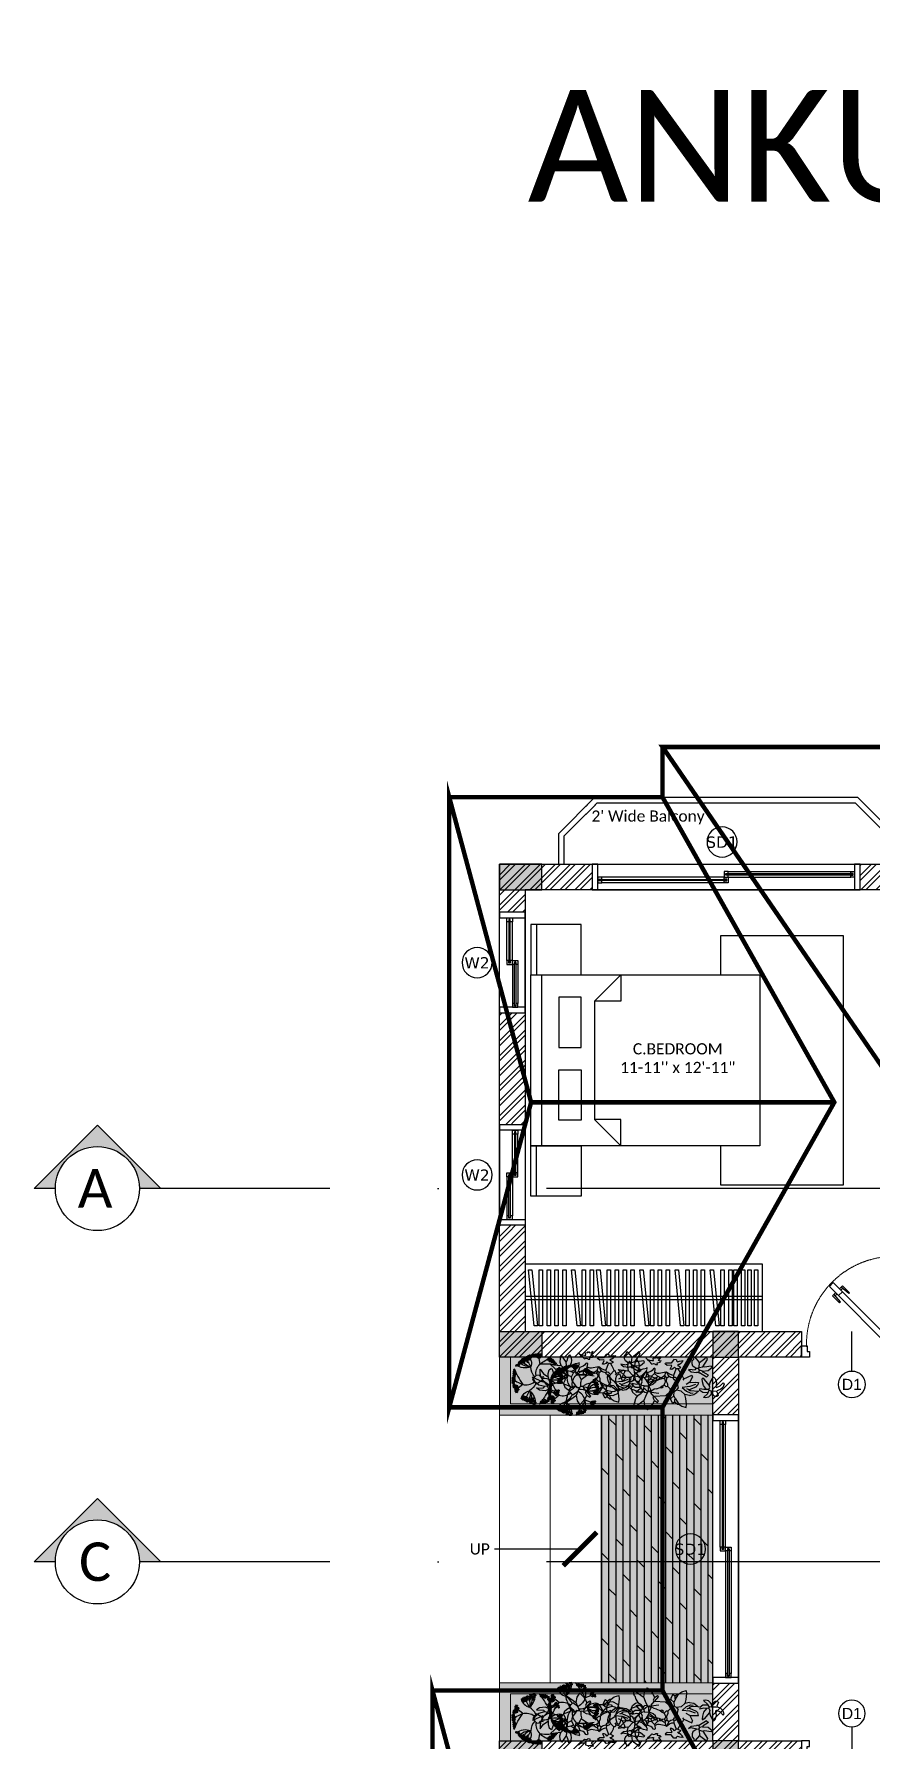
# Model space of a CAD drawing. Header units: millimetres. Extents: x -4167 to 87328, y -21481 to 19784.
# Drawn here: x -4167 to 3334, y 4510 to 19784 of the extents above; entities that cross this region are included whole.
import ezdxf
from ezdxf.enums import TextEntityAlignment as Align

# ---------------------------------------------------------------- set-up
doc = ezdxf.new("R2010")
doc.units = ezdxf.units.MM
doc.header["$LTSCALE"] = 150
doc.linetypes.add('ACAD_ISO10W100', pattern=[18, 12, -3, 0, -3])
doc.linetypes.add('DASHED', pattern=[19.05, 12.7, -6.35])
for name, color, linetype in [('ad-Arrow', 32, 'Continuous'), ('ad-Column', 3, 'Continuous'), ('ad-Column Hatch', 125, 'Continuous'), ('ad-Door', 11, 'Continuous'), ('ad-Elevation 10', 8, 'Continuous'), ('ad-Furniture', 8, 'Continuous'), ('ad-Glass Sectionline', 140, 'Continuous'), ('ad-Railing', 6, 'Continuous'), ('ad-Section Line', 2, 'Continuous'), ('ad-Text main', 7, 'Continuous'), ('ad-Text Main_Door&window Label', 7, 'Continuous'), ('ad-Wall', 240, 'Continuous'), ('ad-Wall hatch', 8, 'Continuous')]:
    doc.layers.add(name, color=color, linetype=linetype)
for name, color, linetype, true_color in [('ad-Landscape', 7, 'Continuous', 0x007f00), ('ad-Primary Roof', 5, 'Continuous', 0x0000ff), ('ad-Secondary Roof', 6, 'Continuous', 0xff00ff), ('ad-Verandah', 7, 'Continuous', 0xa57c52)]:
    doc.layers.add(name, color=color, linetype=linetype, true_color=true_color)
doc.layers.add('ad-Landscape 2', color=7, linetype='Continuous', lineweight=35, true_color=0x264c00)
doc.styles.add('6 U T S R N_Corridor-Basement$0$Standard', font='arial.ttf')
doc.styles.add('6 U T S R N_Typical Floor Plan$0$3BHK-E(NB)$0$grid_text', font='verdana.ttf', dxfattribs={"width": 0.9})
doc.styles.add('ARIAL', font='arial.ttf')
doc.styles.add('New Text Style', font='arial.ttf', dxfattribs={"height": 100})
doc.styles.get("Standard").update_dxf_attribs({"font": 'calibril.ttf'})
doc.dimstyles.new('A-100-DIM-INT (MM-FT)', dxfattribs={"dimscale": 50, "dimtxt": 2.4, "dimasz": 1, "dimexe": 5, "dimexo": 100, "dimgap": 1, "dimtad": 0, "dimdec": 0, "dimdsep": 46, "dimtxsty": 'Standard', "dimblk": 'ARCHTICK', "dimcen": 0.025, "dimse1": 1, "dimse2": 1, "dimclrd": 256, "dimclre": 256, "dimclrt": 256, "dimazin": 2, "dimtfac": 1, "dimtdec": 0, "dimtix": 1, "dimtmove": 2, "dimatfit": 3, "dimldrblk": 'ARCHTICK', "dimfxl": 1, "dimtolj": 1, "dimtzin": 0, "dimarcsym": 0})

# ---------------------------------------------------------------- blocks, each defined once
blk = doc.blocks.new('_ArchTick')
at = {"color": 0, "linetype": 'ByBlock', "const_width": 0.15}
blk.add_lwpolyline([(-0.5, -0.5), (0.5, 0.5)], dxfattribs=at)
blk = doc.blocks.new('busch1')
for p, q in [((-4.38, 7.36), (-3.78, 8.29)), ((-3.78, 8.29), (-2.83, 7.4)), ((3.42, 7.29), (4.09, 7.8)), ((4.09, 7.8), (5.08, 8.14)), ((5.08, 8.14), (5.19, 7.4)), ((-12.83, 4.56), (-13.44, 4.03)), ((-13.42, 4.05), (-11.87, 4.05)), ((-11.47, 4.74), (-12.83, 4.56)), ((-11.87, 4.05), (-11.56, 3.74)), ((-10.31, 4.25), (-11.47, 4.74)), ((-10.31, 4.25), (-10.18, 3.67)), ((-7.26, 3.28), (-6.99, 4.11)), ((-6.99, 4.11), (-6.32, 4.7)), ((-6.87, 7.43), (-6.56, 7.43)), ((-6.85, 7.18), (-6.87, 7.43)), ((-6.78, 6.73), (-6.85, 7.18)), ((-5.03, 4.36), (-6.79, 3.59)), ((-6.56, 6.36), (-6.78, 6.73)), ((-6.56, 7.43), (-4.64, 6.2)), ((-6.56, 6.36), (-6.33, 5.59)), ((-6.33, 5.59), (-5.79, 4.9)), ((-6.32, 4.7), (-5.79, 4.9)), ((-5.79, 4.9), (-5.03, 4.43)), ((-4.49, 3.97), (-5.26, 2.74)), ((-5.03, 4.43), (-5.03, 4.36)), ((-5.03, 4.36), (-4.49, 3.97)), ((-4.64, 6.2), (-4.49, 6.13)), ((-4.49, 6.13), (-4.38, 7.36)), ((-4.1, 5.22), (-4.49, 6.13)), ((-4.49, 3.97), (-4.17, 4.25)), ((-4.17, 4.25), (-3.64, 4.36)), ((-3.64, 4.36), (-4.1, 5.22)), ((-3.64, 4.36), (-3.33, 4.05)), ((-3.18, 4.2), (-3.33, 4.05)), ((-3.33, 4.05), (-3.33, 3.28)), ((-2.8, 4.2), (-3.18, 4.2)), ((-2.83, 7.4), (-2.4, 6.84)), ((-2.18, 5.28), (-2.8, 4.43)), ((-2.8, 4.43), (-2.72, 4.28)), ((-2.72, 4.28), (-2.8, 4.2)), ((-2.58, 3.96), (-2.8, 4.2)), ((-2.72, 4.28), (-1.03, 4.59)), ((-2.05, 3.66), (-2.58, 3.96)), ((-2.4, 6.84), (-2.1, 6.2)), ((-2.1, 6.2), (-2.34, 5.59)), ((-2.34, 5.59), (-2.18, 5.28)), ((-2.18, 5.28), (-2.1, 5.28)), ((-2.1, 6.2), (-1.41, 6.66)), ((-1.18, 6.43), (-2.1, 5.28)), ((-2.1, 5.28), (-2.03, 5.28)), ((0.46, 5.28), (-2.03, 5.28)), ((-1.41, 6.66), (-1.18, 6.43)), ((1.66, 4.28), (0.46, 5.28)), ((0.74, 5.82), (0.51, 5.9)), ((1.66, 5.9), (0.74, 5.82)), ((0.74, 5.82), (1.79, 4.24)), ((1.66, 4.2), (1.59, 3.74)), ((2.05, 7.05), (1.66, 6.2)), ((1.66, 6.2), (1.66, 5.9)), ((1.66, 5.9), (2.35, 5.36)), ((1.66, 4.2), (1.66, 4.28)), ((2.51, 4.43), (1.79, 4.24)), ((2.51, 6.74), (2.05, 7.05)), ((2.74, 6.05), (2.35, 5.36)), ((2.35, 5.36), (2.51, 4.43)), ((2.51, 6.74), (3.12, 7.28)), ((2.51, 6.74), (2.58, 6.2)), ((3.05, 4.13), (2.51, 4.43)), ((2.58, 6.2), (2.74, 6.05)), ((2.74, 6.05), (3.42, 7.29)), ((4.12, 4.36), (3.05, 4.13)), ((3.05, 4.13), (3.43, 3.67)), ((3.12, 7.28), (3.43, 7.28)), ((4.89, 5.13), (4.12, 4.36)), ((4.34, 3.53), (5.27, 4.45)), ((5.11, 6.07), (4.89, 5.13)), ((5.97, 5.43), (4.89, 5.13)), ((4.89, 5.13), (4.89, 5.2)), ((5.19, 7.4), (5.11, 6.07)), ((5.27, 4.45), (6.3, 4.92)), ((5.89, 4.13), (5.43, 3.9)), ((6.04, 4.36), (5.89, 4.13)), ((5.89, 4.13), (6.51, 3.9)), ((5.97, 5.43), (6.92, 5.29)), ((6.27, 4.43), (6.04, 4.36)), ((7.89, 4.59), (6.27, 4.43)), ((6.3, 4.92), (6.78, 4.87)), ((6.51, 3.9), (7.51, 3.51)), ((6.92, 5.29), (7.66, 4.85)), ((7.66, 4.85), (7.89, 4.59)), ((7.89, 4.59), (8.12, 4.51)), ((9.01, 4.93), (8.32, 4.39)), ((8.32, 4.39), (8.32, 4.01)), ((9.28, 4.26), (8.32, 4.01)), ((10.16, 5.01), (9.01, 4.93)), ((9.64, 6.15), (9.09, 6.01)), ((9.09, 6.01), (10.16, 5.16)), ((9.86, 4.24), (9.21, 3.34)), ((9.86, 4.24), (9.28, 4.26)), ((10.27, 6), (9.64, 6.15)), ((10.39, 4.32), (9.86, 4.24)), ((10.16, 5.16), (10.16, 5.01)), ((10.16, 5.01), (10.47, 4.55)), ((10.7, 5.55), (10.27, 6)), ((10.47, 4.55), (10.39, 4.32)), ((10.39, 4.32), (10.62, 3.78)), ((11.01, 4.7), (10.47, 4.55)), ((10.93, 5.24), (10.7, 5.55)), ((11.32, 5.55), (10.93, 5.24)), ((10.93, 5.24), (11.01, 4.7)), ((11.01, 4.7), (12.24, 4.7)), ((11.68, 5.92), (11.32, 5.55)), ((12.11, 5.96), (11.68, 5.92)), ((12.16, 3.93), (12.01, 3.78)), ((12.55, 5.78), (12.11, 5.96)), ((12.55, 5.78), (12.16, 4.85)), ((12.16, 4.85), (12.24, 4.7)), ((12.16, 3.93), (12.99, 3.59)), ((13.13, 4.37), (12.24, 4.7)), ((13.63, 3.96), (13.13, 4.37)), ((13.93, 3.24), (13.63, 3.96)), ((-11.95, 2.74), (-14.23, 1.55)), ((-13.71, 2.59), (-14.23, 1.55)), ((-13.73, 2.55), (-12.88, 3.32)), ((-12.88, 3.32), (-11.56, 3.74)), ((-12.32, 1.49), (-12.49, 0.6)), ((-12.49, 0.6), (-12.43, -0.22)), ((-12.43, -0.22), (-11.7, 0.9)), ((-11.79, 2.59), (-12.32, 1.49)), ((-11.79, 2.59), (-11.95, 2.74)), ((-10.71, 3.44), (-11.79, 2.59)), ((-11.7, 0.9), (-10.68, 1.61)), ((-11.56, 3.74), (-10.95, 3.67)), ((-10.95, 3.67), (-10.71, 3.44)), ((-10.71, 3.44), (-10.33, 3.44)), ((-10.68, 1.61), (-10.56, 2.38)), ((-10.68, 1.61), (-10.63, 0.84)), ((-10.63, 0.84), (-10.35, 0.07)), ((-10.56, 2.38), (-10.04, 3.14)), ((-10.35, 0.07), (-9.84, -0.28)), ((-10.18, 3.67), (-10.33, 3.44)), ((-10.02, 3.13), (-10.33, 3.44)), ((-9.68, 3.34), (-10.19, 3.69)), ((-8.18, 0.67), (-10.03, -1.19)), ((-9.63, 3.32), (-10.02, 3.13)), ((-9.77, -0.26), (-9.18, 1.59)), ((-8.75, 3.09), (-9.68, 3.34)), ((-9.18, 1.59), (-8.33, 0.74)), ((-8.33, 2.9), (-8.75, 3.09)), ((-7.95, 2.67), (-8.33, 2.9)), ((-8.33, 0.74), (-8.18, 0.67)), ((-7.49, 0.74), (-8.18, 0.67)), ((-7.26, 3.36), (-7.95, 2.67)), ((-7.95, 2.67), (-7.56, 2.21)), ((-6.64, 0.36), (-7.72, -0.87)), ((-6.95, 2.21), (-7.56, 2.21)), ((-7.56, 2.21), (-7.41, 1.74)), ((-7.41, 1.74), (-7.49, 0.74)), ((-7.49, 0.74), (-6.64, 0.36)), ((-7.14, 1.7), (-7.41, 1.74)), ((-7.26, 3.36), (-7.26, 3.28)), ((-7.26, 3.28), (-6.79, 2.44)), ((-6.79, 3.59), (-7.18, 3.44)), ((-6.82, 1.48), (-7.14, 1.7)), ((-6.79, 2.44), (-6.95, 2.21)), ((-6.56, 1.13), (-6.82, 1.48)), ((-6.64, 0.36), (-6.49, 0.36)), ((-6.26, 1.44), (-6.56, 1.13)), ((-6.56, 1.13), (-6.41, 0.44)), ((-6.41, 0.44), (-6.49, 0.36)), ((-6.49, 0.36), (-6.26, 0.05)), ((-5.49, 0.67), (-6.41, 0.44)), ((-6.26, 0.05), (-6.41, -1.48)), ((-5.41, 1.9), (-6.26, 1.44)), ((-6.26, 0.05), (-5.49, -0.56)), ((-4.87, 0.98), (-5.49, 0.67)), ((-5.49, 0.67), (-4.95, 0.44)), ((-5.26, 2.74), (-5.41, 1.9)), ((-5.41, 1.9), (-4.87, 0.98)), ((-4.95, 0.44), (-4.8, 0.44)), ((-4.87, 0.98), (-4.64, 0.74)), ((-4.64, 0.74), (-4.8, 0.44)), ((-4.8, 0.44), (-3.87, -0.33)), ((-4.1, 0.98), (-4.64, 0.74)), ((-3.72, 1.44), (-4.1, 0.98)), ((-4.1, 0.98), (-3.72, 0.67)), ((-3.57, 1.82), (-3.72, 1.44)), ((-3.72, 1.44), (-3.03, 1.44)), ((-3.49, 0.82), (-3.72, 0.67)), ((-3.72, 0.67), (-3.41, -0.18)), ((-3.41, 2.05), (-3.57, 1.82)), ((-2.87, 0.59), (-3.49, 0.82)), ((-3.18, 2.59), (-3.41, 2.05)), ((-3.33, 3.28), (-3.18, 2.74)), ((-3.18, 2.74), (-3.18, 2.59)), ((-3.18, 2.59), (-1.95, 1.74)), ((-3.03, 1.44), (-2.64, 1.28)), ((-2.49, 0.74), (-2.87, 0.59)), ((-2.03, 1.67), (-2.64, 1.28)), ((-2.64, 1.28), (-2.57, 0.9)), ((-2.57, 0.9), (-2.49, 0.74)), ((-1.87, 1.13), (-2.49, 0.74)), ((-2.49, 0.74), (-2.49, 0.67)), ((-2.49, 0.67), (-1.8, 0.05)), ((-1.49, 3.59), (-2.05, 3.66)), ((-1.95, 1.74), (-2.03, 1.67)), ((-2.03, 1.67), (-1.95, 1.28)), ((-1.95, 1.74), (-1.49, 1.59)), ((-1.95, 1.28), (-1.87, 1.13)), ((-1.8, 1.05), (-1.87, 1.13)), ((-1.34, 1.36), (-1.8, 1.05)), ((-1.11, 0.74), (-1.8, 0.05)), ((-1.8, 0.05), (-1.72, -0.18)), ((-1.07, 0.1), (-1.73, -0.16)), ((-1.49, 3.59), (-0.64, 3.28)), ((-1.49, 1.59), (-1.34, 1.36)), ((-1.49, 1.59), (-1.18, 1.59)), ((-1.18, 1.59), (-1.34, 1.36)), ((-1.34, 1.36), (-1.34, 1.28)), ((-1.34, 1.28), (-1.11, 0.74)), ((-1.18, 1.59), (-0.87, 1.51)), ((-0.57, 1.05), (-1.11, 0.74)), ((-0.72, 0.13), (-1.07, 0.1)), ((-0.87, 1.51), (-0.11, 1.28)), ((-0.87, 1.51), (-0.57, 1.05)), ((0.82, -0.1), (-0.72, 0.13)), ((-0.64, 3.28), (-0.26, 3.44)), ((-0.64, 3.28), (-0.18, 2.97)), ((-0.57, 1.05), (-0.18, 1.05)), ((-0.26, 3.44), (0.05, 3.28)), ((-0.18, 2.97), (-0.03, 2.97)), ((-0.11, 1.28), (-0.18, 1.05)), ((-0.18, 1.05), (0.28, 0.74)), ((0.36, 1.36), (-0.11, 1.28)), ((0.05, 3.28), (-0.03, 2.97)), ((-0.03, 2.97), (0.28, 2.74)), ((0.74, 3.2), (0.28, 2.74)), ((0.28, 2.74), (0.43, 2.36)), ((0.28, 0.74), (0.51, 0.67)), ((0.59, 1.59), (0.36, 1.36)), ((0.36, 1.36), (0.66, 0.9)), ((0.43, 2.36), (0.66, 2.05)), ((0.66, 0.9), (0.51, 0.67)), ((0.51, 0.67), (0.82, -0.1)), ((0.66, 2.05), (0.59, 1.59)), ((0.66, 2.05), (0.89, 2.05)), ((0.97, 1.21), (0.66, 0.9)), ((1.12, 3.2), (0.74, 3.2)), ((1.13, 2.63), (0.89, 2.05)), ((0.89, 2.05), (0.97, 1.21)), ((0.97, 1.21), (1.43, 0.9)), ((1.43, 0.82), (0.97, -0.18)), ((0.97, -0.18), (1.59, 0.34)), ((1.51, 3.67), (1.12, 3.2)), ((1.12, 3.2), (1.13, 2.63)), ((1.89, 1.13), (1.43, 0.82)), ((1.43, 0.9), (1.43, 0.82)), ((1.59, 3.74), (1.51, 3.67)), ((1.59, 0.34), (2.16, 0.59)), ((2.43, 1.28), (1.89, 1.13)), ((2.16, 0.59), (2.58, 0.67)), ((2.58, 1.67), (2.43, 1.28)), ((2.43, 1.28), (2.58, 1.21)), ((2.58, 1.74), (2.58, 1.67)), ((2.74, 1.74), (2.58, 1.67)), ((2.89, 1.21), (2.58, 1.21)), ((2.58, 1.21), (2.58, 0.67)), ((2.58, 0.67), (3.2, -0.79)), ((3.05, 2.13), (2.74, 1.74)), ((3.12, 1.36), (2.89, 1.21)), ((3.28, 2.44), (3.05, 2.21)), ((3.05, 2.21), (3.05, 2.13)), ((3.51, 1.74), (3.12, 1.36)), ((3.28, 2.44), (3.43, 3.67)), ((3.28, 2.44), (3.28, 2.21)), ((3.28, 2.21), (3.51, 1.74)), ((3.51, 1.74), (4.28, 0.98)), ((3.88, -0.24), (4.22, 0.53)), ((4.22, 0.53), (4.28, 0.98)), ((4.58, 0.98), (4.28, 0.98)), ((6.13, 3.43), (4.34, 3.53)), ((4.81, 1.59), (4.58, 1.9)), ((4.81, 1.59), (4.58, 0.98)), ((4.81, 1.59), (6.66, 0.82)), ((6.12, 2.44), (5.28, 2.9)), ((5.96, -0.48), (6.53, 0.08)), ((6.12, 2.44), (6.2, 2.51)), ((6.12, 2.44), (6.81, 1.28)), ((7.44, 3.04), (6.13, 3.43)), ((6.2, 2.51), (7.43, 2.51)), ((6.53, 0.08), (7.74, 0.28)), ((6.66, 0.82), (6.81, 1.28)), ((7.43, 2.51), (8.12, 2.59)), ((7.51, 3.51), (7.97, 3.13)), ((8.27, 0.28), (7.74, 0.28)), ((8.12, 2.59), (7.97, 3.13)), ((8.27, 0.36), (8.35, 0.36)), ((8.27, 0.36), (8.27, 0.28)), ((8.35, 0.36), (8.27, 0.28)), ((8.27, 0.28), (8.27, 0.21)), ((8.27, 0.21), (8.5, -0.18)), ((8.35, 0.36), (8.43, 0.36)), ((9.97, 1.44), (8.43, 0.36)), ((9.12, 0.05), (8.5, -0.18)), ((9.21, 3.34), (9, 2.45)), ((9, 2.45), (9.01, 1.78)), ((9.01, 1.78), (9.16, 1.62)), ((9.16, 1.62), (9.09, 1.55)), ((9.27, 0.28), (9.12, 0.05)), ((9.12, 0.05), (10.43, -0.02)), ((9.47, 1.86), (9.16, 1.62)), ((10.5, 1.05), (9.27, 0.28)), ((10.62, 3.39), (9.47, 1.86)), ((9.97, 1.44), (10.5, 1.05)), ((10.62, 3.78), (10.55, 3.55)), ((10.55, 3.55), (10.62, 3.39)), ((10.62, 3.39), (10.77, 2.67)), ((10.77, 2.67), (11.62, 1.47)), ((11.62, 1.47), (11.93, 1.86)), ((11.93, 1.86), (12.18, 2.74)), ((12.18, 2.74), (12.01, 3.78)), ((12.99, 3.59), (13.7, 2.93)), ((13.7, 2.93), (13.93, 3.24)), ((-10.03, -1.19), (-7.79, -0.79)), ((-7.89, -1.61), (-7.72, -0.87)), ((-7.73, -2.46), (-7.89, -1.61)), ((-7.79, -0.79), (-7.72, -0.87)), ((-7.36, -3), (-7.73, -2.46)), ((-6.49, -1.64), (-7.36, -3)), ((-6.41, -1.48), (-6.49, -1.64)), ((-6.41, -1.48), (-6.18, -1.89)), ((-6.18, -1.89), (-6.05, -2.39)), ((-6.05, -2.39), (-6.03, -2.72)), ((-5.64, -3.18), (-6.03, -2.72)), ((-5.64, -3.18), (-5.32, -2.69)), ((-5.49, -0.56), (-5.49, -0.64)), ((-5.49, -0.56), (-5.13, -0.82)), ((-5.49, -0.95), (-5.49, -0.64)), ((-5.29, -1.32), (-5.49, -0.95)), ((-5.32, -2.69), (-5.19, -1.92)), ((-5.19, -1.92), (-5.29, -1.32)), ((-5.13, -0.82), (-4.33, -1.14)), ((-4.33, -1.14), (-3.49, -1.25)), ((-3.87, -0.33), (-3.72, -0.33)), ((-3.41, -0.18), (-3.72, -0.33)), ((-3.72, -0.33), (-3.57, -0.72)), ((-3.57, -0.72), (-3.41, -1.02)), ((-3.57, -1.25), (-3.49, -1.25)), ((-3.26, -3.18), (-3.57, -3.56)), ((-3.41, -1.02), (-3.49, -1.25)), ((-3.49, -1.25), (-3.41, -1.41)), ((-2.63, -0.41), (-3.41, -0.18)), ((-2.72, -2.64), (-3.26, -3.1)), ((-3.26, -3.18), (-2.8, -3)), ((-3.26, -3.1), (-3.26, -3.18)), ((-2.8, -3), (-2.24, -2.91)), ((-2.49, -2.41), (-2.72, -2.64)), ((-2.32, -0.62), (-2.63, -0.41)), ((-2.41, -2.25), (-2.49, -2.33)), ((-2.49, -2.33), (-2.49, -2.41)), ((-2.41, -2.25), (-2.26, -2.1)), ((-1.95, -1.02), (-2.32, -0.62)), ((-2.26, -2.1), (-1.88, -2.2)), ((-2.24, -2.91), (-1.87, -2.87)), ((-1.72, -1.1), (-1.95, -1.02)), ((-1.87, -2.87), (-1.95, -3.33)), ((-1.95, -3.33), (-1.95, -3.41)), ((-1.95, -3.41), (-1.41, -3.48)), ((-1.88, -2.2), (-1.58, -2.1)), ((-1.72, -0.18), (-1.57, -0.95)), ((-1.57, -0.95), (-1.72, -1.1)), ((-1.58, -2.1), (-1.41, -1.95)), ((-1.41, -1.95), (-1.03, -1.95)), ((-1.41, -3.48), (-1.26, -3.71)), ((-1.26, -3.71), (-1.11, -3.49)), ((-1.11, -3.49), (-0.85, -3.41)), ((-1.03, -1.95), (-1.03, -2.33)), ((-1.03, -2.33), (-0.41, -2.41)), ((-0.85, -3.41), (-0.53, -3.46)), ((-0.26, -2.64), (-0.72, -2.87)), ((-0.72, -2.87), (-0.18, -3.48)), ((-0.53, -3.46), (-0.34, -3.71)), ((-0.41, -2.41), (-0.26, -2.64)), ((-0.18, -3.48), (-0.34, -3.71)), ((-0.11, -2.72), (-0.26, -2.64)), ((1.2, -1.64), (0.74, -2.02)), ((0.74, -2.02), (0.82, -2.18)), ((0.82, -0.1), (0.97, -0.18)), ((2.12, -2.1), (0.82, -2.18)), ((2.12, -1.64), (1.2, -1.64)), ((2.18, -0.68), (1.82, -0.72)), ((1.82, -0.72), (2.2, -1.48)), ((2.2, -1.48), (2.12, -1.64)), ((2.74, -2.87), (2.12, -2.1)), ((2.54, -0.83), (2.18, -0.68)), ((2.82, -1.18), (2.54, -0.83)), ((3.35, -2.79), (2.74, -2.87)), ((3.2, -0.79), (2.82, -1.18)), ((3.58, -0.72), (3.2, -0.79)), ((3.35, -2.56), (3.58, -2.33)), ((3.35, -2.79), (3.35, -2.56)), ((3.51, -1.48), (3.86, -1.35)), ((3.81, -1.72), (3.51, -1.48)), ((3.58, -0.72), (3.88, -0.24)), ((3.58, -0.72), (4.28, -1.02)), ((3.58, -2.33), (4.01, -2.47)), ((3.96, -1.74), (3.81, -1.72)), ((3.86, -1.35), (4.13, -1.2)), ((4.27, -1.91), (3.96, -1.74)), ((4.01, -2.47), (4.46, -2.51)), ((4.13, -1.2), (4.28, -1.02)), ((4.63, -2.22), (4.27, -1.91)), ((4.46, -2.51), (4.81, -2.48)), ((4.81, -2.48), (4.63, -2.22)), ((4.81, -2.48), (4.89, -2.56)), ((6.81, -0.33), (5.96, -0.48)), ((6.81, -0.33), (7.58, -0.41)), ((7.04, -1.18), (6.88, -1.7)), ((6.88, -1.7), (6.92, -2.37)), ((6.92, -2.37), (7.27, -2.79)), ((7.74, -0.64), (7.04, -1.18)), ((7.27, -2.79), (7.43, -3.25)), ((7.66, -3.18), (7.43, -3.25)), ((7.58, -0.41), (7.74, -0.64)), ((8.58, -1.95), (7.66, -3.18)), ((8.27, -0.56), (7.74, -0.64)), ((8.5, -0.18), (8.27, -0.56)), ((8.27, -0.56), (8.43, -0.79)), ((8.43, -0.79), (9.27, -0.95)), ((8.43, -0.79), (8.58, -1.95)), ((8.58, -1.95), (9.81, -2.79)), ((9.66, -0.87), (9.27, -0.95)), ((9.27, -0.95), (10.43, -2.56)), ((11.2, -1.02), (9.66, -0.87)), ((9.81, -2.79), (10.2, -3.18)), ((10.43, -2.56), (10.2, -3.18)), ((10.43, -0.02), (11.35, -0.72)), ((11.35, -0.72), (11.2, -1.02))]:
    blk.add_line(p, q)
for centre, start, end in [((-10.31, 4.25), 12.8043, 67.5333), ((0.46, 5.28), 49.844, 89.647)]:
    blk.add_arc(centre, 0.00000961, start, end)
blk = doc.blocks.new('Agac-p8')
at = {"color": 82}
blk.add_lwpolyline([(214, -99, -0.332157), (271, -91, 2.110716)], format="xyb", dxfattribs=at)
at = {"layer": 'ad-Landscape'}
for points in [[(16, 279, -0.2826), (-12, 229), (-24, 165, 0.08666), (-144, 235)], [(-12, 229, -0.332157), (-47, 274, 2.110716)], [(107, 261, 0.297027), (76, 134, 0.202579), (210, 192)], [(143, 244, 0.034752), (76, 134, 0.322006), (167, 229)], [(-261, 80, -0.202579), (-145, -8, 0.322006), (-272, 24)], [(-55, 12, 0.124299), (-145, -8, 0.235359), (-244, 124, 3.344811)], [(18, 39, 0.239145), (-24, 165, 0.066971), (-223, 159)], [(33, 25, 0.160891), (76, 134, 0.235359), (239, 155, 3.344811)], [(259, 119, -0.066971), (165, -57, -0.237273), (36, -31)], [(286, 12, -0.08666), (165, -57), (214, -99, 0.2826), (244, -149)], [(-270, -44, 0.297027), (-145, -8, -0.034752), (-273, -4)], [(-240, -132, -0.2826), (-183, -131), (-122, -109), (-122, -109, -0.217045), (-45, -15)], [(-183, -131, -0.332157), (-205, -184, 2.110716)], [(-122, -249, -0.08666), (-122, -109), (-122, -109, 0.066971), (-16, -279)], [(20, -47, 0.144947), (89, -127, 0.235359), (24, -279, 3.344811)], [(71, -272, -0.202579), (89, -127, 0.322006), (124, -254)], [(182, -218, 0.297027), (89, -127, -0.034752), (149, -241)]]:
    blk.add_lwpolyline(points, format="xyb", dxfattribs=at)
blk.add_lwpolyline([(-57, 15), (-44, -16), (12, -54), (43, -24), (55, -2), (31, 27), (13, 44), (-15, 47), (-32, 27), (-59, 30)], close=True, dxfattribs=at)
at = {"layer": 'ad-Landscape 2'}
for centre in [(-181, 196), (-165, 212), (-165, 190), (-153, 212), (-153, 190), (-151, 220), (-151, 198), (-138, 225), (-138, 204), (-132, 221), (-132, 200), (-124, 231), (-124, 210), (-108, 216), (-32, 272), (-32, 251), (-22, 272), (-22, 265), (-22, 251), (-22, 243), (-9, 272), (-9, 251), (-1, 263), (-1, 241), (5, 272), (5, 251), (21, 270), (21, 261), (38, 268), (46, 259), (54, 267), (68, 257), (74, 259), (74, 237), (85, 239), (85, 218), (91, 259), (91, 237), (103, 253), (103, 239), (103, 231), (103, 218), (111, 212), (111, 190), (121, 243), (121, 221), (125, 227), (125, 206), (132, 237), (132, 216), (142, 235), (142, 214), (146, 214), (146, 192), (152, 227), (152, 206), (158, 204), (168, 220), (168, 198), (176, 210), (176, 188), (181, 204), (193, 194), (-267, 24), (-265, -4), (-261, 63), (-261, 41), (-261, 10), (-255, 33), (-255, 22), (-251, 0), (-249, 84), (-249, 73), (-247, 57), (-243, 116), (-243, 47), (-240, 82), (-240, 32), (-238, 124), (-234, 73), (-234, -4), (-232, 110), (-230, 59), (-224, 98), (-218, 110), (-198, 173), (-189, 178), (-181, 174), (158, 182), (181, 182), (193, 173), (207, 176), (207, 155), (215, 157), (230, 153), (238, 149), (248, 73), (248, 51), (254, 35), (254, 14), (256, -2), (258, 104), (258, 82), (262, 86), (262, 65), (264, 39), (266, 65), (266, 43), (273, 18), (273, -4), (-265, -33), (-259, -15), (-257, -41), (-255, -23), (-245, -14), (-243, -35), (-238, -27), (-232, -125), (-228, -143), (-224, -27), (-216, -139), (-212, -160), (-208, -153), (-204, -129), (-204, -174), (-200, -151), (-195, -153), (158, -190), (213, -115), (221, -86), (221, -108), (226, -76), (226, -98), (228, -119), (228, -141), (234, -102), (234, -123), (240, -70), (240, -92), (246, -86), (246, -108), (246, -109), (246, -131), (254, -68), (254, -90), (256, -23), (256, -68), (262, -88), (264, -21), (264, -43), (268, -49), (268, -70), (279, -15), (279, -37), (-128, -200), (-126, -223), (-118, -237), (-114, -213), (-104, -237), (-101, -251), (-93, -241), (-85, -254), (-81, -231), (-71, -254), (-65, -243), (-57, -256), (-54, -233), (-44, -256), (-34, -250), (25, -258), (33, -272), (37, -249), (46, -272), (48, -213), (48, -235), (62, -250), (70, -264), (74, -241), (82, -223), (82, -245), (84, -264), (91, -207), (91, -229), (109, -223), (109, -245), (119, -203), (119, -225), (125, -215), (125, -237), (127, -200), (127, -221), (134, -198), (134, -219), (140, -223), (146, -194), (146, -215), (158, -211), (162, -202), (162, -223), (170, -196), (170, -217)]:
    blk.add_circle(centre, 5.54, dxfattribs=at)
blk = doc.blocks.new('zw$5F1F')
at = {"transparency": 33554559}
h = blk.add_hatch(color=43, dxfattribs=at)
h.dxf.hatch_style = 1
h.paths.add_polyline_path([(0, 0), (1910, 0), (1910, 100), (100, 100), (100, 520), (0, 520)])
at = {"layer": 'ad-Wall hatch', "transparency": 33554483}
h = blk.add_hatch(color=74, dxfattribs=at)
h.dxf.hatch_style = 1
h.paths.add_polyline_path([(100, 520), (1910, 520), (1910, 100), (100, 100)])
at = {"layer": 'ad-Verandah', "lineweight": 9}
for points in [[(0, 0), (1910, 0), (1910, 100), (100, 100), (100, 520), (0, 520)], [(100, 520), (1910, 520), (1910, 100), (100, 100)]]:
    blk.add_lwpolyline(points, close=True, dxfattribs=at)
at = {"layer": 'ad-Landscape', "xscale": -0.8129134488704248, "yscale": 0.8129134488704248, "zscale": 0.8129134488704248}
for p in [(342, 322), (667, 224)]:
    blk.add_blockref('Agac-p8', p, dxfattribs=at)
at = {"layer": 'ad-Landscape', "color": 98, "ltscale": 10, "xscale": -39.35628013533179, "yscale": 39.35628013533176, "zscale": 39.35628013533176, "rotation": 182.6481936611812}
for p in [(853, 426), (1458, 379)]:
    blk.add_blockref('busch1', p, dxfattribs=at)
blk = doc.blocks.new('6 U T S R N_Typical Floor Plan$0$ad_Window Tag')
blk.add_circle((0, 0), 150)
at = {"style": '6 U T S R N_Typical Floor Plan$0$3BHK-E(NB)$0$grid_text', "width": 0.9}
blk.add_attdef('D1', text='', height=125, dxfattribs=at).set_placement((0, 0), align=Align.MIDDLE_CENTER)
blk = doc.blocks.new('zw$C7D6')
at = {"layer": 'ad-Text Main_Door&window Label'}
ref = blk.add_blockref('6 U T S R N_Typical Floor Plan$0$ad_Window Tag', (-200, 11475), dxfattribs=dict(at, xscale=-0.9, yscale=0.9, zscale=0.9))
ref.add_attrib('D1', 'W2', dxfattribs={"height": 101.2, "rotation": 1800, "style": '6 U T S R N_Typical Floor Plan$0$3BHK-E(NB)$0$grid_text'}).set_placement((-201, 11473), align=Align.MIDDLE_CENTER)
ref = blk.add_blockref('6 U T S R N_Typical Floor Plan$0$ad_Window Tag', (-200, 9575), dxfattribs=dict(at, xscale=-0.9, yscale=0.9, zscale=0.9))
ref.add_attrib('D1', 'W2', dxfattribs={"height": 101.2, "rotation": 1800, "style": '6 U T S R N_Typical Floor Plan$0$3BHK-E(NB)$0$grid_text'}).set_placement((-201, 9573), align=Align.MIDDLE_CENTER)
ref = blk.add_blockref('6 U T S R N_Typical Floor Plan$0$ad_Window Tag', (1710, 6227), dxfattribs=dict(at, xscale=-0.9, yscale=0.9, zscale=0.9))
ref.add_attrib('D1', 'SD1', dxfattribs={"height": 101.2, "rotation": 1800, "style": '6 U T S R N_Typical Floor Plan$0$3BHK-E(NB)$0$grid_text'}).set_placement((1709, 6225), align=Align.MIDDLE_CENTER)
at = {"layer": 'ad-Text main', "char_height": 100, "attachment_point": 5, "bg_fill": 2}
for s, insert, width in [("\\pxqd;2' Wide Balcony", (1942, 12774), 2237.11), ('C.BEDROOM\\P11-11\'\' x 12\'-11"', (1596, 10620), 1050.85)]:
    blk.add_mtext(s, dxfattribs=dict(at, insert=insert, width=width))
at = {"layer": 'ad-Text Main_Door&window Label'}
ref = blk.add_blockref('6 U T S R N_Typical Floor Plan$0$ad_Window Tag', (1993, 12555), dxfattribs=dict(at, xscale=-0.9, yscale=0.9, zscale=0.9))
ref.add_attrib('D1', 'SD1', dxfattribs={"height": 101.2, "rotation": 1800, "style": '6 U T S R N_Typical Floor Plan$0$3BHK-E(NB)$0$grid_text'}).set_placement((1992, 12553), align=Align.MIDDLE_CENTER)
blk = doc.blocks.new('A$C5fdda6da')
at = {"layer": 'ad-Furniture'}
for points in [[(0, 1980), (450, 1980), (450, 2430), (0, 2430)], [(0, 450), (2050, 450), (2050, 1980), (0, 1980)], [(450, 1301), (450, 1751), (250, 1751), (250, 1301)], [(450, 1100), (450, 650), (250, 650), (250, 1100)], [(0, 450), (450, 450), (450, 0), (0, 0)]]:
    blk.add_lwpolyline(points, close=True, dxfattribs=at)
for points in [[(50, 2430), (50, 1980)], [(100, 1980), (100, 450)], [(570, 685), (805, 450), (805, 685), (570, 685), (570, 1745), (805, 1980), (805, 1745), (570, 1745)], [(50, 0), (50, 450)]]:
    blk.add_lwpolyline(points, dxfattribs=at)
at = {"layer": 'ad-Furniture', "color": 33}
blk.add_lwpolyline([(1700, 1980), (1700, 2330), (2800, 2330), (2800, 100), (1700, 100), (1700, 450)], dxfattribs=at)
blk = doc.blocks.new('zw$6F39')
at = {"layer": 'ad-Furniture'}
for p, q in [((0, 315), (-2125, 315)), ((0, 285), (-2125, 285))]:
    blk.add_line(p, q, dxfattribs=at)
for points in [[(0, 0), (-2125, 0), (-2125, 600), (0, 600)], [(-2082, 50), (-2052, 50), (-2052, 550), (-2082, 550)], [(-2024, 50), (-1994, 50), (-1994, 550), (-2024, 550)], [(-1967, 50), (-1937, 50), (-1937, 550), (-1967, 550)], [(-1897, 50), (-1867, 50), (-1867, 550), (-1897, 550)], [(-1852, 50), (-1822, 50), (-1822, 550), (-1852, 550)], [(-1782, 50), (-1752, 50), (-1752, 550), (-1782, 550)], [(-1737, 50), (-1707, 50), (-1657, 550), (-1687, 550)], [(-1607, 50), (-1577, 50), (-1577, 550), (-1607, 550)], [(-1537, 50), (-1507, 50), (-1507, 550), (-1537, 550)], [(-1467, 50), (-1437, 50), (-1437, 550), (-1467, 550)], [(-1422, 50), (-1392, 50), (-1342, 550), (-1372, 550)], [(-1292, 50), (-1262, 50), (-1262, 550), (-1292, 550)], [(-1222, 50), (-1192, 50), (-1192, 550), (-1222, 550)], [(-1152, 50), (-1122, 50), (-1122, 550), (-1152, 550)], [(-1107, 50), (-1077, 50), (-1027, 550), (-1057, 550)], [(-977, 50), (-947, 50), (-947, 550), (-977, 550)], [(-907, 50), (-877, 50), (-877, 550), (-907, 550)], [(-837, 50), (-807, 50), (-807, 550), (-837, 550)], [(-765, 50), (-735, 50), (-735, 550), (-765, 550)], [(-720, 50), (-690, 50), (-640, 550), (-670, 550)], [(-613, 50), (-583, 50), (-583, 550), (-613, 550)], [(-541, 50), (-511, 50), (-511, 550), (-541, 550)], [(-496, 50), (-466, 50), (-416, 550), (-446, 550)], [(-366, 50), (-336, 50), (-336, 550), (-366, 550)], [(-296, 50), (-266, 50), (-266, 550), (-296, 550)], [(-226, 50), (-196, 50), (-196, 550), (-226, 550)], [(-154, 50), (-124, 50), (-124, 550), (-154, 550)], [(-109, 50), (-79, 50), (-29, 550), (-59, 550)]]:
    blk.add_lwpolyline(points, close=True, dxfattribs=at)
blk = doc.blocks.new('zw$BB2B')
at = {"layer": 'ad-Furniture', "xscale": -1, "rotation": 179.9999999999997}
blk.add_blockref('A$C5fdda6da', (280, 11815), dxfattribs=at)
at = {"layer": 'ad-Furniture', "xscale": -1}
blk.add_blockref('zw$6F39', (230, 8175), dxfattribs=at)
blk = doc.blocks.new('*U143')
for p, q in [((-534, 614), (-549, 599)), ((-599, 549), (-584, 564)), ((-8, 111), (-42, 111)), ((-25, 128), (-25, 94))]:
    blk.add_line(p, q)
for points in [[(-616, 666), (-535, 585), (-570, 550), (-651, 630)], [(-131, 181), (-535, 585), (-570, 550), (-166, 145)], [(-50, 100), (-131, 181), (-166, 145), (-85, 65)], [(-850, 100), (-850, 50), (-829, 50), (-829, 36), (-829, 0), (-900, 0), (-900, 100)], [(-50, 100), (0, 100), (0, 0), (-71, 0), (-71, 36), (-71, 50), (-50, 50)]]:
    blk.add_lwpolyline(points, close=True)
for points in [[(-561, 611), (-533, 638), (-470, 575), (-478, 568), (-547, 625)], [(-596, 575), (-624, 548), (-561, 485), (-553, 493), (-610, 562)]]:
    blk.add_lwpolyline(points)
blk.add_circle((-25, 111), 11.1)
at = {"color": 8, "linetype": 'DASHED', "lineweight": 0}
blk.add_arc((-70, 115), 786, 88.1881, 181.8119, dxfattribs=at)
at = {"layer": 'ad-Text Main_Door&window Label'}
blk.add_line((-450, -125), (-450, 230), dxfattribs=at)
blk.add_circle((-450, -245), 120, dxfattribs=at)
at = {"layer": 'ad-Text Main_Door&window Label', "style": 'New Text Style'}
blk.add_attdef('D1', text='', height=100, dxfattribs=at).set_placement((-450, -245), align=Align.MIDDLE_CENTER)
blk = doc.blocks.new('$ZCDB_AUDIT_GENERATED_C77D')
blk.add_wipeout([(0, 230), (2400, 230), (2400, 0), (0, 0)]).dxf.layer = 'ad-Elevation 10'
at = {"layer": 'ad-Elevation 10'}
for points in [[(2400, 230), (0, 230)], [(2400, 0), (0, 0)]]:
    blk.add_lwpolyline(points, dxfattribs=at)
for points in [[(50, 0), (50, 230), (0, 230), (0, 0)], [(1217.5, 133), (1217.5, 115), (1182.5, 115), (1182.5, 165), (1217.5, 165), (1217.5, 147), (1195.5, 147), (1195.5, 133)], [(2315, 133), (2315, 115), (2350, 115), (2350, 165), (2315, 165), (2315, 147), (2337, 147), (2337, 133)], [(2350, 0), (2400, 0), (2400, 230), (2350, 230)], [(85, 83), (85, 65), (50, 65), (50, 115), (85, 115), (85, 97), (63, 97), (63, 83)], [(1182.5, 83), (1182.5, 65), (1217.5, 65), (1217.5, 115), (1182.5, 115), (1182.5, 97), (1204.5, 97), (1204.5, 83)]]:
    blk.add_lwpolyline(points, close=True, dxfattribs=at)
at = {"layer": 'ad-Glass Sectionline'}
for points in [[(1217.5, 165), (2315, 165)], [(1182.5, 115), (85, 115)], [(1182.5, 65), (85, 65)], [(1217.5, 115), (2315, 115)]]:
    blk.add_lwpolyline(points, dxfattribs=at)
for points in [[(1200, 95), (65, 95), (65, 85), (1200, 85)], [(1200, 145), (2335, 145), (2335, 135), (1200, 135)]]:
    blk.add_lwpolyline(points, close=True, dxfattribs=at)
blk = doc.blocks.new('*U102')
blk.add_blockref('$ZCDB_AUDIT_GENERATED_C77D', (0, 0))
blk = doc.blocks.new('$ZCDB_AUDIT_GENERATED_C7DC')
blk.add_wipeout([(0, 230), (900, 230), (900, 0), (0, 0)]).dxf.layer = 'ad-Elevation 10'
at = {"layer": 'ad-Elevation 10'}
for points in [[(900, 230), (0, 230)], [(900, 0), (0, 0)]]:
    blk.add_lwpolyline(points, dxfattribs=at)
for points in [[(50, 0), (50, 230), (0, 230), (0, 0)], [(467.5, 133), (467.5, 115), (432.5, 115), (432.5, 165), (467.5, 165), (467.5, 147), (445.5, 147), (445.5, 133)], [(815, 133), (815, 115), (850, 115), (850, 165), (815, 165), (815, 147), (837, 147), (837, 133)], [(850, 0), (900, 0), (900, 230), (850, 230)], [(85, 83), (85, 65), (50, 65), (50, 115), (85, 115), (85, 97), (63, 97), (63, 83)], [(432.5, 83), (432.5, 65), (467.5, 65), (467.5, 115), (432.5, 115), (432.5, 97), (454.5, 97), (454.5, 83)]]:
    blk.add_lwpolyline(points, close=True, dxfattribs=at)
at = {"layer": 'ad-Glass Sectionline'}
for points in [[(467.5, 165), (815, 165)], [(432.5, 115), (85, 115)], [(432.5, 65), (85, 65)], [(467.5, 115), (815, 115)]]:
    blk.add_lwpolyline(points, dxfattribs=at)
for points in [[(450, 95), (65, 95), (65, 85), (450, 85)], [(450, 145), (835, 145), (835, 135), (450, 135)]]:
    blk.add_lwpolyline(points, close=True, dxfattribs=at)
blk = doc.blocks.new('*U103')
blk.add_blockref('$ZCDB_AUDIT_GENERATED_C7DC', (0, 0))
blk = doc.blocks.new('*U140')
for p, q in [((8, -111), (42, -111)), ((25, -128), (25, -94)), ((534, -614), (549, -599)), ((599, -549), (584, -564))]:
    blk.add_line(p, q)
for points in [[(50, -100), (0, -100), (0, 0), (71, 0), (71, -36), (71, -50), (50, -50)], [(850, -100), (850, -50), (829, -50), (829, -36), (829, 0), (900, 0), (900, -100)], [(50, -100), (131, -181), (166, -145), (85, -65)], [(131, -181), (535, -585), (570, -550), (166, -145)], [(616, -666), (535, -585), (570, -550), (651, -630)]]:
    blk.add_lwpolyline(points, close=True)
for points in [[(561, -611), (533, -638), (470, -575), (478, -568), (547, -625)], [(596, -575), (624, -548), (561, -485), (553, -493), (610, -562)]]:
    blk.add_lwpolyline(points)
blk.add_circle((25, -111), 11.1)
at = {"color": 8, "linetype": 'DASHED', "lineweight": 0}
blk.add_arc((70, -115), 786, 268.1881, 1.8119, dxfattribs=at)
at = {"layer": 'ad-Text Main_Door&window Label'}
blk.add_line((450, 125), (450, -230), dxfattribs=at)
blk.add_circle((450, 245), 120, dxfattribs=at)
at = {"layer": 'ad-Text Main_Door&window Label', "style": 'New Text Style'}
blk.add_attdef('D1', text='', height=100, dxfattribs=at).set_placement((450, 245), align=Align.MIDDLE_CENTER)
blk = doc.blocks.new('zw$6EBD')
at = {"layer": 'ad-Wall hatch', "transparency": 33554610}
h = blk.add_hatch(dxfattribs=at)
h.set_pattern_fill('ANSI32', color=256, scale=10, angle=1e-14)
h.paths.add_polyline_path([(230, 4280), (230, 230), (6475, 230), (6475, 4280), (3605, 4280), (3605, 4510), (6705, 4510), (6705, 230), (7405, 230), (7405, 0), (0, 0), (0, 4510), (1910, 4510), (1910, 7945), (0, 7945), (0, 12355), (10375, 12355), (10375, 9605), (10145, 9605), (10145, 12125), (5915, 12125), (5915, 7945), (3605, 7945), (3605, 8175), (5685, 8175), (5685, 12125), (230, 12125), (230, 8175), (2705, 8175), (2705, 7945), (2140, 7945), (2140, 4510), (2705, 4510), (2705, 4280)])
at = {"layer": 'ad-Railing'}
for points in [[(530, 12355), (530, 12630), (855, 12955), (3205, 12955), (3530, 12630), (3530, 12355)], [(580, 12355), (580, 12609), (876, 12905), (3184, 12905), (3480, 12609), (3480, 12355)]]:
    blk.add_lwpolyline(points, dxfattribs=at)
at = {"layer": 'ad-Door', "ltscale": 5, "rotation": 359.9999999999999}
blk.add_blockref('*U143', (3605, 7945), dxfattribs=at).add_auto_attribs({'D1': 'D1'})
at = {"layer": 'ad-Door', "ltscale": 5}
ref = blk.add_blockref('*U140', (3605, 4510), dxfattribs=dict(at, xscale=-1, rotation=359.9999999999999))
ref.add_attrib('D1', 'D1', dxfattribs={"layer": 'ad-Text Main_Door&window Label', "height": 100, "style": 'New Text Style'}).set_placement((3155, 4755), align=Align.MIDDLE_CENTER)
for name, p, rotation in [('*U102', (3230, 12355), 180), ('*U103', (0, 11925), 270), ('*U102', (1910, 7427), 270)]:
    blk.add_blockref(name, p, dxfattribs=dict(rotation=rotation))
at = {"xscale": -1, "rotation": 270}
blk.add_blockref('*U103', (0, 9125), dxfattribs=at)
at = {"layer": 'ad-Wall'}
for points in [[(0, 0), (0, 4510), (1910, 4510), (1910, 7945), (0, 7945), (0, 12355), (10375, 12355)], [(5685, 12125), (230, 12125), (230, 8175), (2705, 8175), (2705, 7945), (2140, 7945), (2140, 4510), (2705, 4510), (2705, 4280)]]:
    blk.add_lwpolyline(points, dxfattribs=at)
blk = doc.blocks.new('zw$6AA0')
at = {"layer": 'ad-Column Hatch', "transparency": 33554687}
h = blk.add_hatch(color=256, dxfattribs=at)
h.dxf.hatch_style = 1
h.paths.add_polyline_path([(0, -230), (380, -230), (380, 0), (0, 0)])
at = {"layer": 'ad-Column'}
blk.add_lwpolyline([(0, -230), (380, -230), (380, 0), (0, 0)], close=True, dxfattribs=at)
blk = doc.blocks.new('zw$C199')
at = {"layer": 'ad-Column Hatch', "transparency": 33554687}
h = blk.add_hatch(color=256, dxfattribs=at)
h.dxf.hatch_style = 1
h.paths.add_polyline_path([(0, 0), (230, 0), (230, 230), (0, 230)])
at = {"layer": 'ad-Column'}
blk.add_lwpolyline([(0, 0), (230, 0), (230, 230), (0, 230)], close=True, dxfattribs=at)
blk = doc.blocks.new('1215E_Columns')
at = {"layer": 'ad-Column'}
for name, p, rotation in [('zw$6AA0', (0, 12355), 359.9999999999994), ('zw$C199', (1910, 7945), 359.9999999999996), ('zw$C199', (1910, 4280), 359.9999999999996)]:
    blk.add_blockref(name, p, dxfattribs=dict(at, rotation=rotation))
at = {"layer": 'ad-Column', "xscale": -1, "rotation": 179.9999999999995}
for p in [(0, 7945), (0, 4280)]:
    blk.add_blockref('zw$6AA0', p, dxfattribs=at)
blk = doc.blocks.new('1215E_Roof Plan')
at = {"layer": 'ad-Primary Roof', "linetype": 'DASHED', "ltscale": 2, "const_width": 40}
blk.add_lwpolyline([(1460, 13405), (8915, 13405), (5188, 7975)], close=True, dxfattribs=at)
for points in [[(1460, 12955), (1460, 13405)], [(1460, 4960), (1460, 7495)]]:
    blk.add_lwpolyline(points, dxfattribs=at)
at = {"layer": 'ad-Secondary Roof', "linetype": 'DASHED', "ltscale": 2, "const_width": 40}
for points in [[(283, 10225), (-450, 12955), (-450, 7495)], [(2998, 10225), (1460, 12955), (-450, 12955), (-450, 7495), (1460, 7495)], [(-600, -600), (148, 2180), (-600, 4960)], [(1460, 4960), (2995, 2182), (1460, -600), (-600, -600), (-600, 4960)]]:
    blk.add_lwpolyline(points, close=True, dxfattribs=at)
blk.add_lwpolyline([(283, 10225), (2998, 10225)], dxfattribs=at)
blk = doc.blocks.new('A-SEC-REF-ARROW-1')
at = {"layer": 'ad-Section Line'}
h = blk.add_hatch(color=11, dxfattribs=at)
edge = h.paths.add_edge_path()
edge.add_line((0, 904), (0, 600))
edge.add_ellipse((0, 0), major_axis=(424, 424), ratio=1, start_angle=45, end_angle=135)
edge.add_ellipse((0, 0), major_axis=(424, 424), ratio=1, start_angle=135, end_angle=225)
edge.add_line((0, -600), (0, -904))
edge.add_line((0, -904), (-904, 0))
edge.add_line((-904, 0), (0, 904))
at = {"layer": 'ad-Section Line', "color": 11, "linetype": 'Continuous', "ltscale": 100}
for p, q in [((-904, 0), (0, 904)), ((0, 904), (0, 600)), ((0, -904), (-904, 0)), ((0, -600), (0, -904))]:
    blk.add_line(p, q, dxfattribs=at)
at = {"layer": 'ad-Section Line', "color": 6, "linetype": 'Continuous', "true_color": 0xff00ff}
blk.add_circle((0, 0), 600, dxfattribs=at)
blk = doc.blocks.new('enuklfk')
at = {"layer": 'ad-Section Line', "linetype": 'ACAD_ISO10W100', "ltscale": 0.5}
blk.add_line((-3615.9, 0), (829.3, 0), dxfattribs=at)
at = {"layer": 'ad-Section Line', "xscale": 0.1454212936525174, "yscale": 0.1454212936525174, "zscale": 0.1454212936525174, "rotation": 89.99999999999994}
blk.add_blockref('A-SEC-REF-ARROW-1', (916.6, 0), dxfattribs=at)
at = {"layer": 'ad-Section Line', "linetype": 'Continuous', "style": 'ARIAL', "width": 0.8}
blk.add_attdef('SECTION-LETTER', text='', height=80, rotation=2700, dxfattribs=at).set_placement((916.8, 0), align=Align.MIDDLE)
blk = doc.blocks.new('zw$78A7')
at = {"layer": 'ad-Section Line'}
ref = blk.add_blockref('enuklfk', (353, -2902), dxfattribs=dict(at, xscale=4.313292429215451, yscale=4.313292429215451, zscale=4.313292429215451, rotation=180))
ref.add_attrib('SECTION-LETTER', 'A', dxfattribs={"color": 1, "linetype": 'Continuous', "true_color": 0xff0000, "height": 345}).set_placement((-3621, -2901), align=Align.MIDDLE_CENTER)
ref = blk.add_blockref('enuklfk', (353, -6243), dxfattribs=dict(at, xscale=4.313292429215451, yscale=4.313292429215451, zscale=4.313292429215451, rotation=180))
ref.add_attrib('SECTION-LETTER', 'C', dxfattribs={"color": 1, "linetype": 'Continuous', "true_color": 0xff0000, "height": 345}).set_placement((-3621, -6242), align=Align.MIDDLE_CENTER)
blk = doc.blocks.new('zw$FE9C')
at = {"layer": 'ad-Verandah', "transparency": 33554559}
h = blk.add_hatch(color=256, dxfattribs=at)
h.dxf.hatch_style = 1
h.paths.add_polyline_path([(1910, 7425), (910, 7425), (910, 5030), (1910, 5030)])
at = {"layer": 'ad-Verandah', "transparency": 33554687}
h = blk.add_hatch(dxfattribs=at)
h.set_pattern_fill('DOLMIT', color=256, scale=10, angle=270)
h.set_pattern_definition([(270, (980, 5110), (63.5, -1e-14), []), (315, (980, 5110), (127, 127), [89.803, -179.605])])
h.paths.add_polyline_path([(910, 5030), (1910, 5030), (1910, 7425), (910, 7425)])
at = {"layer": 'ad-Verandah', "color": 33, "lineweight": 9}
blk.add_lwpolyline([(910, 5030), (455, 5030), (455, 7425), (910, 7425)], close=True, dxfattribs=at)
at = {"layer": 'ad-Verandah', "lineweight": 9}
blk.add_lwpolyline([(1910, 7425), (910, 7425), (910, 5030), (1910, 5030)], close=True, dxfattribs=at)
blk.add_blockref('zw$5F1F', (0, 7425))
at = {"xscale": -1, "rotation": 180}
blk.add_blockref('zw$5F1F', (0, 5030), dxfattribs=at)
at = {"layer": 'ad-Text main', "insert": (-177, 6227, 0), "char_height": 100, "width": 207.6, "attachment_point": 5, "style": '6 U T S R N_Corridor-Basement$0$Standard', "bg_fill": 2}
blk.add_mtext('{\\fCalibri Light|b0|i0|c0|p34;UP}', dxfattribs=at)
at = {"layer": 'ad-Verandah', "color": 33, "lineweight": 9}
blk.add_lwpolyline([(455, 5030), (0, 5030), (0, 7425), (455, 7425)], close=True, dxfattribs=at)
at = {"layer": 'ad-Arrow'}
blk.add_leader([(721, 6227), (-45, 6227)], dimstyle='A-100-DIM-INT (MM-FT)', override={"dimscale": 1, "dimasz": 300, "dimgap": 50, "dimtad": 0}, dxfattribs=at)
blk = doc.blocks.new('1215_East Villa')
at = {"layer": 'ad-Verandah'}
blk.add_blockref('zw$FE9C', (0, 0), dxfattribs=at)
at = {"layer": 'ad-Text main'}
blk.add_blockref('zw$C7D6', (0, 0), dxfattribs=at)
at = {"layer": 'ad-Furniture'}
blk.add_blockref('zw$BB2B', (0, 0), dxfattribs=at)
blk.add_blockref('zw$6EBD', (0, 0))
blk.add_blockref('1215E_Columns', (0, 0))
blk.add_blockref('1215E_Roof Plan', (0, 0))

msp = doc.modelspace()

# ---------------------------------------------------------------- block references
msp.add_blockref('1215_East Villa', (0, 0))

# ---------------------------------------------------------------- texts
at = {"layer": 'ad-Text main', "insert": (16957, 18680), "char_height": 1000, "width": 35534.77, "attachment_point": 5, "bg_fill": 2}
msp.add_mtext('ANKURA_THE WOODS 1215 EAST VILLA FLOOR PLAN', dxfattribs=at)

# ---------------------------------------------------------------- next in the draw order: block references
msp.add_blockref('zw$78A7', (0, 12355))

doc.saveas('drawing.dxf')
